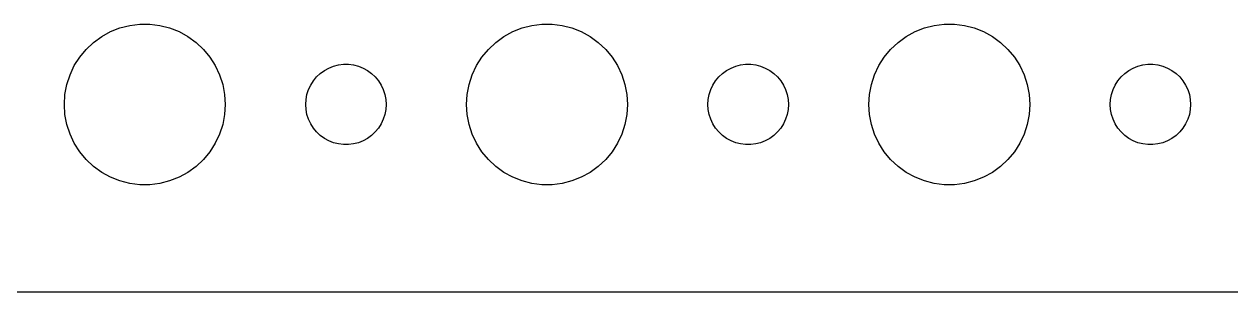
# Model space of a CAD drawing. Header units: metres. Extents: x -187 to 187, y -22 to 22.
# Drawn here: x -94.5 to -49.5, y -21.99 to -12.01 of the extents above; entities that cross this region are included whole.
import ezdxf

# ---------------------------------------------------------------- set-up
doc = ezdxf.new("R2010")
doc.units = ezdxf.units.M

msp = doc.modelspace()

# ---------------------------------------------------------------- linework, layer by layer
for p, q in [((-91.2773, -12.2855), (-90.927, -12.1468)), ((-90.927, -12.1468), (-90.5621, -12.0531)), ((-90.5621, -12.0531), (-90.1884, -12.0059)), ((-90.1884, -12.0059), (-89.8116, -12.0059)), ((-89.8116, -12.0059), (-89.4379, -12.0531)), ((-89.4379, -12.0531), (-89.073, -12.1468)), ((-89.073, -12.1468), (-88.7227, -12.2855)), ((-76.2773, -12.2855), (-75.927, -12.1468)), ((-75.927, -12.1468), (-75.5621, -12.0531)), ((-75.5621, -12.0531), (-75.1884, -12.0059)), ((-75.1884, -12.0059), (-74.8116, -12.0059)), ((-74.8116, -12.0059), (-74.4379, -12.0531)), ((-74.4379, -12.0531), (-74.073, -12.1468)), ((-74.073, -12.1468), (-73.7227, -12.2855)), ((-61.2773, -12.2855), (-60.927, -12.1468)), ((-60.927, -12.1468), (-60.5621, -12.0531)), ((-60.5621, -12.0531), (-60.1884, -12.0059)), ((-60.1884, -12.0059), (-59.8116, -12.0059)), ((-59.8116, -12.0059), (-59.4379, -12.0531)), ((-59.4379, -12.0531), (-59.0729, -12.1468)), ((-59.0729, -12.1468), (-58.7227, -12.2855)), ((-91.9123, -12.6884), (-91.6075, -12.467)), ((-91.6075, -12.467), (-91.2773, -12.2855)), ((-88.7227, -12.2855), (-88.3925, -12.467)), ((-88.3925, -12.467), (-88.0877, -12.6884)), ((-76.9123, -12.6884), (-76.6075, -12.467)), ((-76.6075, -12.467), (-76.2773, -12.2855)), ((-73.7227, -12.2855), (-73.3925, -12.467)), ((-73.3925, -12.467), (-73.0877, -12.6884)), ((-61.9123, -12.6884), (-61.6075, -12.467)), ((-61.6075, -12.467), (-61.2773, -12.2855)), ((-58.7227, -12.2855), (-58.3925, -12.467)), ((-58.3925, -12.467), (-58.0877, -12.6884)), ((-92.427, -13.2366), (-92.1869, -12.9464)), ((-92.1869, -12.9464), (-91.9123, -12.6884)), ((-88.0877, -12.6884), (-87.8131, -12.9464)), ((-87.8131, -12.9464), (-87.573, -13.2366)), ((-77.427, -13.2366), (-77.1869, -12.9464)), ((-77.1869, -12.9464), (-76.9123, -12.6884)), ((-73.0877, -12.6884), (-72.8131, -12.9464)), ((-72.8131, -12.9464), (-72.573, -13.2366)), ((-62.427, -13.2366), (-62.1869, -12.9464)), ((-62.1869, -12.9464), (-61.9123, -12.6884)), ((-58.0877, -12.6884), (-57.8131, -12.9464)), ((-57.8131, -12.9464), (-57.5729, -13.2366)), ((-92.6289, -13.5547), (-92.427, -13.2366)), ((-87.573, -13.2366), (-87.3711, -13.5547)), ((-77.6289, -13.5547), (-77.427, -13.2366)), ((-72.573, -13.2366), (-72.3711, -13.5547)), ((-62.6289, -13.5547), (-62.427, -13.2366)), ((-57.5729, -13.2366), (-57.3711, -13.5547)), ((-92.9057, -14.2539), (-92.7893, -13.8956)), ((-92.7893, -13.8956), (-92.6289, -13.5547)), ((-87.3711, -13.5547), (-87.2107, -13.8956)), ((-87.2107, -13.8956), (-87.0943, -14.2539)), ((-83.5934, -13.9732), (-83.4561, -13.8442)), ((-83.4561, -13.8442), (-83.3037, -13.7335)), ((-83.3037, -13.7335), (-83.1387, -13.6427)), ((-83.1387, -13.6427), (-82.9635, -13.5734)), ((-82.9635, -13.5734), (-82.7811, -13.5266)), ((-82.7811, -13.5266), (-82.5942, -13.5029)), ((-82.5942, -13.5029), (-82.4058, -13.5029)), ((-82.4058, -13.5029), (-82.2189, -13.5266)), ((-82.2189, -13.5266), (-82.0365, -13.5734)), ((-82.0365, -13.5734), (-81.8613, -13.6427)), ((-81.8613, -13.6427), (-81.6963, -13.7335)), ((-81.6963, -13.7335), (-81.5439, -13.8442)), ((-81.5439, -13.8442), (-81.4065, -13.9732)), ((-77.9057, -14.2539), (-77.7893, -13.8956)), ((-77.7893, -13.8956), (-77.6289, -13.5547)), ((-72.3711, -13.5547), (-72.2107, -13.8956)), ((-72.2107, -13.8956), (-72.0943, -14.2539)), ((-68.5934, -13.9732), (-68.4561, -13.8442)), ((-68.4561, -13.8442), (-68.3037, -13.7335)), ((-68.3037, -13.7335), (-68.1387, -13.6427)), ((-68.1387, -13.6427), (-67.9635, -13.5734)), ((-67.9635, -13.5734), (-67.7811, -13.5266)), ((-67.7811, -13.5266), (-67.5942, -13.5029)), ((-67.5942, -13.5029), (-67.4058, -13.5029)), ((-67.4058, -13.5029), (-67.2189, -13.5266)), ((-67.2189, -13.5266), (-67.0365, -13.5734)), ((-67.0365, -13.5734), (-66.8613, -13.6427)), ((-66.8613, -13.6427), (-66.6963, -13.7335)), ((-66.6963, -13.7335), (-66.5439, -13.8442)), ((-66.5439, -13.8442), (-66.4065, -13.9732)), ((-62.9057, -14.2539), (-62.7893, -13.8956)), ((-62.7893, -13.8956), (-62.6289, -13.5547)), ((-57.3711, -13.5547), (-57.2107, -13.8956)), ((-57.2107, -13.8956), (-57.0942, -14.2539)), ((-53.5934, -13.9732), (-53.4561, -13.8442)), ((-53.4561, -13.8442), (-53.3037, -13.7335)), ((-53.3037, -13.7335), (-53.1387, -13.6427)), ((-53.1387, -13.6427), (-52.9635, -13.5734)), ((-52.9635, -13.5734), (-52.7811, -13.5266)), ((-52.7811, -13.5266), (-52.5942, -13.5029)), ((-52.5942, -13.5029), (-52.4058, -13.5029)), ((-52.4058, -13.5029), (-52.2189, -13.5266)), ((-52.2189, -13.5266), (-52.0365, -13.5734)), ((-52.0365, -13.5734), (-51.8613, -13.6427)), ((-51.8613, -13.6427), (-51.6963, -13.7335)), ((-51.6963, -13.7335), (-51.5439, -13.8442)), ((-51.5439, -13.8442), (-51.4065, -13.9732)), ((-92.9763, -14.624), (-92.9057, -14.2539)), ((-87.0943, -14.2539), (-87.0237, -14.624)), ((-83.8947, -14.4478), (-83.8145, -14.2774)), ((-83.8145, -14.2774), (-83.7135, -14.1183)), ((-83.7135, -14.1183), (-83.5934, -13.9732)), ((-81.4065, -13.9732), (-81.2865, -14.1183)), ((-81.2865, -14.1183), (-81.1855, -14.2774)), ((-81.1855, -14.2774), (-81.1053, -14.4478)), ((-77.9763, -14.624), (-77.9057, -14.2539)), ((-72.0943, -14.2539), (-72.0237, -14.624)), ((-68.8947, -14.4478), (-68.8145, -14.2774)), ((-68.8145, -14.2774), (-68.7135, -14.1183)), ((-68.7135, -14.1183), (-68.5934, -13.9732)), ((-66.4065, -13.9732), (-66.2865, -14.1183)), ((-66.2865, -14.1183), (-66.1855, -14.2774)), ((-66.1855, -14.2774), (-66.1053, -14.4478)), ((-62.9763, -14.624), (-62.9057, -14.2539)), ((-57.0942, -14.2539), (-57.0237, -14.624)), ((-53.8947, -14.4478), (-53.8145, -14.2774)), ((-53.8145, -14.2774), (-53.7135, -14.1183)), ((-53.7135, -14.1183), (-53.5934, -13.9732)), ((-51.4065, -13.9732), (-51.2865, -14.1183)), ((-51.2865, -14.1183), (-51.1855, -14.2774)), ((-51.1855, -14.2774), (-51.1053, -14.4478)), ((-93, -15), (-92.9763, -14.624)), ((-87.0237, -14.624), (-87, -15)), ((-84, -15), (-83.9882, -14.812)), ((-83.9882, -14.812), (-83.9529, -14.627)), ((-83.9529, -14.627), (-83.8947, -14.4478)), ((-81.1053, -14.4478), (-81.0471, -14.627)), ((-81.0471, -14.627), (-81.0118, -14.812)), ((-81.0118, -14.812), (-81, -15)), ((-78, -15), (-77.9763, -14.624)), ((-72.0237, -14.624), (-72, -15)), ((-69, -15), (-68.9882, -14.812)), ((-68.9882, -14.812), (-68.9529, -14.627)), ((-68.9529, -14.627), (-68.8947, -14.4478)), ((-66.1053, -14.4478), (-66.0471, -14.627)), ((-66.0471, -14.627), (-66.0118, -14.812)), ((-66.0118, -14.812), (-66, -15)), ((-63, -15), (-62.9763, -14.624)), ((-57.0237, -14.624), (-57, -15)), ((-54, -15), (-53.9882, -14.812)), ((-53.9882, -14.812), (-53.9529, -14.627)), ((-53.9529, -14.627), (-53.8947, -14.4478)), ((-51.1053, -14.4478), (-51.0471, -14.627)), ((-51.0471, -14.627), (-51.0118, -14.812)), ((-51.0118, -14.812), (-51, -15)), ((-92.9763, -15.376), (-93, -15)), ((-87, -15), (-87.0237, -15.376)), ((-83.9882, -15.188), (-84, -15)), ((-83.9529, -15.373), (-83.9882, -15.188)), ((-81.0118, -15.188), (-81.0471, -15.373)), ((-81, -15), (-81.0118, -15.188)), ((-77.9763, -15.376), (-78, -15)), ((-72, -15), (-72.0237, -15.376)), ((-68.9882, -15.188), (-69, -15)), ((-68.9529, -15.373), (-68.9882, -15.188)), ((-66.0118, -15.188), (-66.0471, -15.373)), ((-66, -15), (-66.0118, -15.188)), ((-62.9763, -15.376), (-63, -15)), ((-57, -15), (-57.0237, -15.376)), ((-53.9882, -15.188), (-54, -15)), ((-53.9529, -15.373), (-53.9882, -15.188)), ((-51.0118, -15.188), (-51.0471, -15.373)), ((-51, -15), (-51.0118, -15.188)), ((-92.9057, -15.7461), (-92.9763, -15.376)), ((-92.7893, -16.1044), (-92.9057, -15.7461)), ((-87.0943, -15.7461), (-87.2107, -16.1044)), ((-87.0237, -15.376), (-87.0943, -15.7461)), ((-83.8947, -15.5522), (-83.9529, -15.373)), ((-83.8145, -15.7226), (-83.8947, -15.5522)), ((-83.7135, -15.8817), (-83.8145, -15.7226)), ((-81.1855, -15.7226), (-81.2865, -15.8817)), ((-81.1053, -15.5522), (-81.1855, -15.7226)), ((-81.0471, -15.373), (-81.1053, -15.5522)), ((-77.9057, -15.7461), (-77.9763, -15.376)), ((-77.7893, -16.1044), (-77.9057, -15.7461)), ((-72.0943, -15.7461), (-72.2107, -16.1044)), ((-72.0237, -15.376), (-72.0943, -15.7461)), ((-68.8947, -15.5522), (-68.9529, -15.373)), ((-68.8145, -15.7226), (-68.8947, -15.5522)), ((-68.7135, -15.8817), (-68.8145, -15.7226)), ((-66.1855, -15.7226), (-66.2865, -15.8817)), ((-66.1053, -15.5522), (-66.1855, -15.7226)), ((-66.0471, -15.373), (-66.1053, -15.5522)), ((-62.9057, -15.7461), (-62.9763, -15.376)), ((-62.7893, -16.1044), (-62.9057, -15.7461)), ((-57.0942, -15.7461), (-57.2107, -16.1044)), ((-57.0237, -15.376), (-57.0942, -15.7461)), ((-53.8947, -15.5522), (-53.9529, -15.373)), ((-53.8145, -15.7226), (-53.8947, -15.5522)), ((-53.7135, -15.8817), (-53.8145, -15.7226)), ((-51.1855, -15.7226), (-51.2865, -15.8817)), ((-51.1053, -15.5522), (-51.1855, -15.7226)), ((-51.0471, -15.373), (-51.1053, -15.5522)), ((-92.6289, -16.4453), (-92.7893, -16.1044)), ((-87.2107, -16.1044), (-87.3711, -16.4453)), ((-83.5934, -16.0268), (-83.7135, -15.8817)), ((-83.4561, -16.1558), (-83.5934, -16.0268)), ((-83.3037, -16.2665), (-83.4561, -16.1558)), ((-81.5439, -16.1558), (-81.6963, -16.2665)), ((-81.4065, -16.0268), (-81.5439, -16.1558)), ((-81.2865, -15.8817), (-81.4065, -16.0268)), ((-77.6289, -16.4453), (-77.7893, -16.1044)), ((-72.2107, -16.1044), (-72.3711, -16.4453)), ((-68.5934, -16.0268), (-68.7135, -15.8817)), ((-68.4561, -16.1558), (-68.5934, -16.0268)), ((-68.3037, -16.2665), (-68.4561, -16.1558)), ((-66.5439, -16.1558), (-66.6963, -16.2665)), ((-66.4065, -16.0268), (-66.5439, -16.1558)), ((-66.2865, -15.8817), (-66.4065, -16.0268)), ((-62.6289, -16.4453), (-62.7893, -16.1044)), ((-57.2107, -16.1044), (-57.3711, -16.4453)), ((-53.5934, -16.0268), (-53.7135, -15.8817)), ((-53.4561, -16.1558), (-53.5934, -16.0268)), ((-53.3037, -16.2665), (-53.4561, -16.1558)), ((-51.5439, -16.1558), (-51.6963, -16.2665)), ((-51.4065, -16.0268), (-51.5439, -16.1558)), ((-51.2865, -15.8817), (-51.4065, -16.0268)), ((-92.427, -16.7634), (-92.6289, -16.4453)), ((-87.3711, -16.4453), (-87.573, -16.7634)), ((-83.1387, -16.3572), (-83.3037, -16.2665)), ((-82.9635, -16.4266), (-83.1387, -16.3572)), ((-82.7811, -16.4734), (-82.9635, -16.4266)), ((-82.5942, -16.497), (-82.7811, -16.4734)), ((-82.4058, -16.497), (-82.5942, -16.497)), ((-82.2189, -16.4734), (-82.4058, -16.497)), ((-82.0365, -16.4266), (-82.2189, -16.4734)), ((-81.8613, -16.3572), (-82.0365, -16.4266)), ((-81.6963, -16.2665), (-81.8613, -16.3572)), ((-77.427, -16.7634), (-77.6289, -16.4453)), ((-72.3711, -16.4453), (-72.573, -16.7634)), ((-68.1387, -16.3572), (-68.3037, -16.2665)), ((-67.9635, -16.4266), (-68.1387, -16.3572)), ((-67.7811, -16.4734), (-67.9635, -16.4266)), ((-67.5942, -16.497), (-67.7811, -16.4734)), ((-67.4058, -16.497), (-67.5942, -16.497)), ((-67.2189, -16.4734), (-67.4058, -16.497)), ((-67.0365, -16.4266), (-67.2189, -16.4734)), ((-66.8613, -16.3572), (-67.0365, -16.4266)), ((-66.6963, -16.2665), (-66.8613, -16.3572)), ((-62.427, -16.7634), (-62.6289, -16.4453)), ((-57.3711, -16.4453), (-57.5729, -16.7634)), ((-53.1387, -16.3572), (-53.3037, -16.2665)), ((-52.9635, -16.4266), (-53.1387, -16.3572)), ((-52.7811, -16.4734), (-52.9635, -16.4266)), ((-52.5942, -16.497), (-52.7811, -16.4734)), ((-52.4058, -16.497), (-52.5942, -16.497)), ((-52.2189, -16.4734), (-52.4058, -16.497)), ((-52.0365, -16.4266), (-52.2189, -16.4734)), ((-51.8613, -16.3572), (-52.0365, -16.4266)), ((-51.6963, -16.2665), (-51.8613, -16.3572)), ((-92.1869, -17.0536), (-92.427, -16.7634)), ((-91.9123, -17.3115), (-92.1869, -17.0536)), ((-87.8131, -17.0536), (-88.0877, -17.3115)), ((-87.573, -16.7634), (-87.8131, -17.0536)), ((-77.1869, -17.0536), (-77.427, -16.7634)), ((-76.9123, -17.3115), (-77.1869, -17.0536)), ((-72.8131, -17.0536), (-73.0877, -17.3115)), ((-72.573, -16.7634), (-72.8131, -17.0536)), ((-62.1869, -17.0536), (-62.427, -16.7634)), ((-61.9123, -17.3115), (-62.1869, -17.0536)), ((-57.8131, -17.0536), (-58.0877, -17.3115)), ((-57.5729, -16.7634), (-57.8131, -17.0536)), ((-91.6075, -17.533), (-91.9123, -17.3115)), ((-91.2773, -17.7145), (-91.6075, -17.533)), ((-88.3925, -17.533), (-88.7227, -17.7145)), ((-88.0877, -17.3115), (-88.3925, -17.533)), ((-76.6075, -17.533), (-76.9123, -17.3115)), ((-76.2773, -17.7145), (-76.6075, -17.533)), ((-73.3925, -17.533), (-73.7227, -17.7145)), ((-73.0877, -17.3115), (-73.3925, -17.533)), ((-61.6075, -17.533), (-61.9123, -17.3115)), ((-61.2773, -17.7145), (-61.6075, -17.533)), ((-58.3925, -17.533), (-58.7227, -17.7145)), ((-58.0877, -17.3115), (-58.3925, -17.533)), ((-90.927, -17.8532), (-91.2773, -17.7145)), ((-90.5621, -17.9469), (-90.927, -17.8532)), ((-90.1884, -17.9941), (-90.5621, -17.9469)), ((-89.8116, -17.9941), (-90.1884, -17.9941)), ((-89.4379, -17.9469), (-89.8116, -17.9941)), ((-89.073, -17.8532), (-89.4379, -17.9469)), ((-88.7227, -17.7145), (-89.073, -17.8532)), ((-75.927, -17.8532), (-76.2773, -17.7145)), ((-75.5621, -17.9469), (-75.927, -17.8532)), ((-75.1884, -17.9941), (-75.5621, -17.9469)), ((-74.8116, -17.9941), (-75.1884, -17.9941)), ((-74.4379, -17.9469), (-74.8116, -17.9941)), ((-74.073, -17.8532), (-74.4379, -17.9469)), ((-73.7227, -17.7145), (-74.073, -17.8532)), ((-60.927, -17.8532), (-61.2773, -17.7145)), ((-60.5621, -17.9469), (-60.927, -17.8532)), ((-60.1884, -17.9941), (-60.5621, -17.9469)), ((-59.8116, -17.9941), (-60.1884, -17.9941)), ((-59.4379, -17.9469), (-59.8116, -17.9941)), ((-59.0729, -17.8532), (-59.4379, -17.9469)), ((-58.7227, -17.7145), (-59.0729, -17.8532)), ((-182.314, -21.9901), (182.314, -21.9901))]:
    msp.add_line(p, q)

doc.saveas('drawing.dxf')
